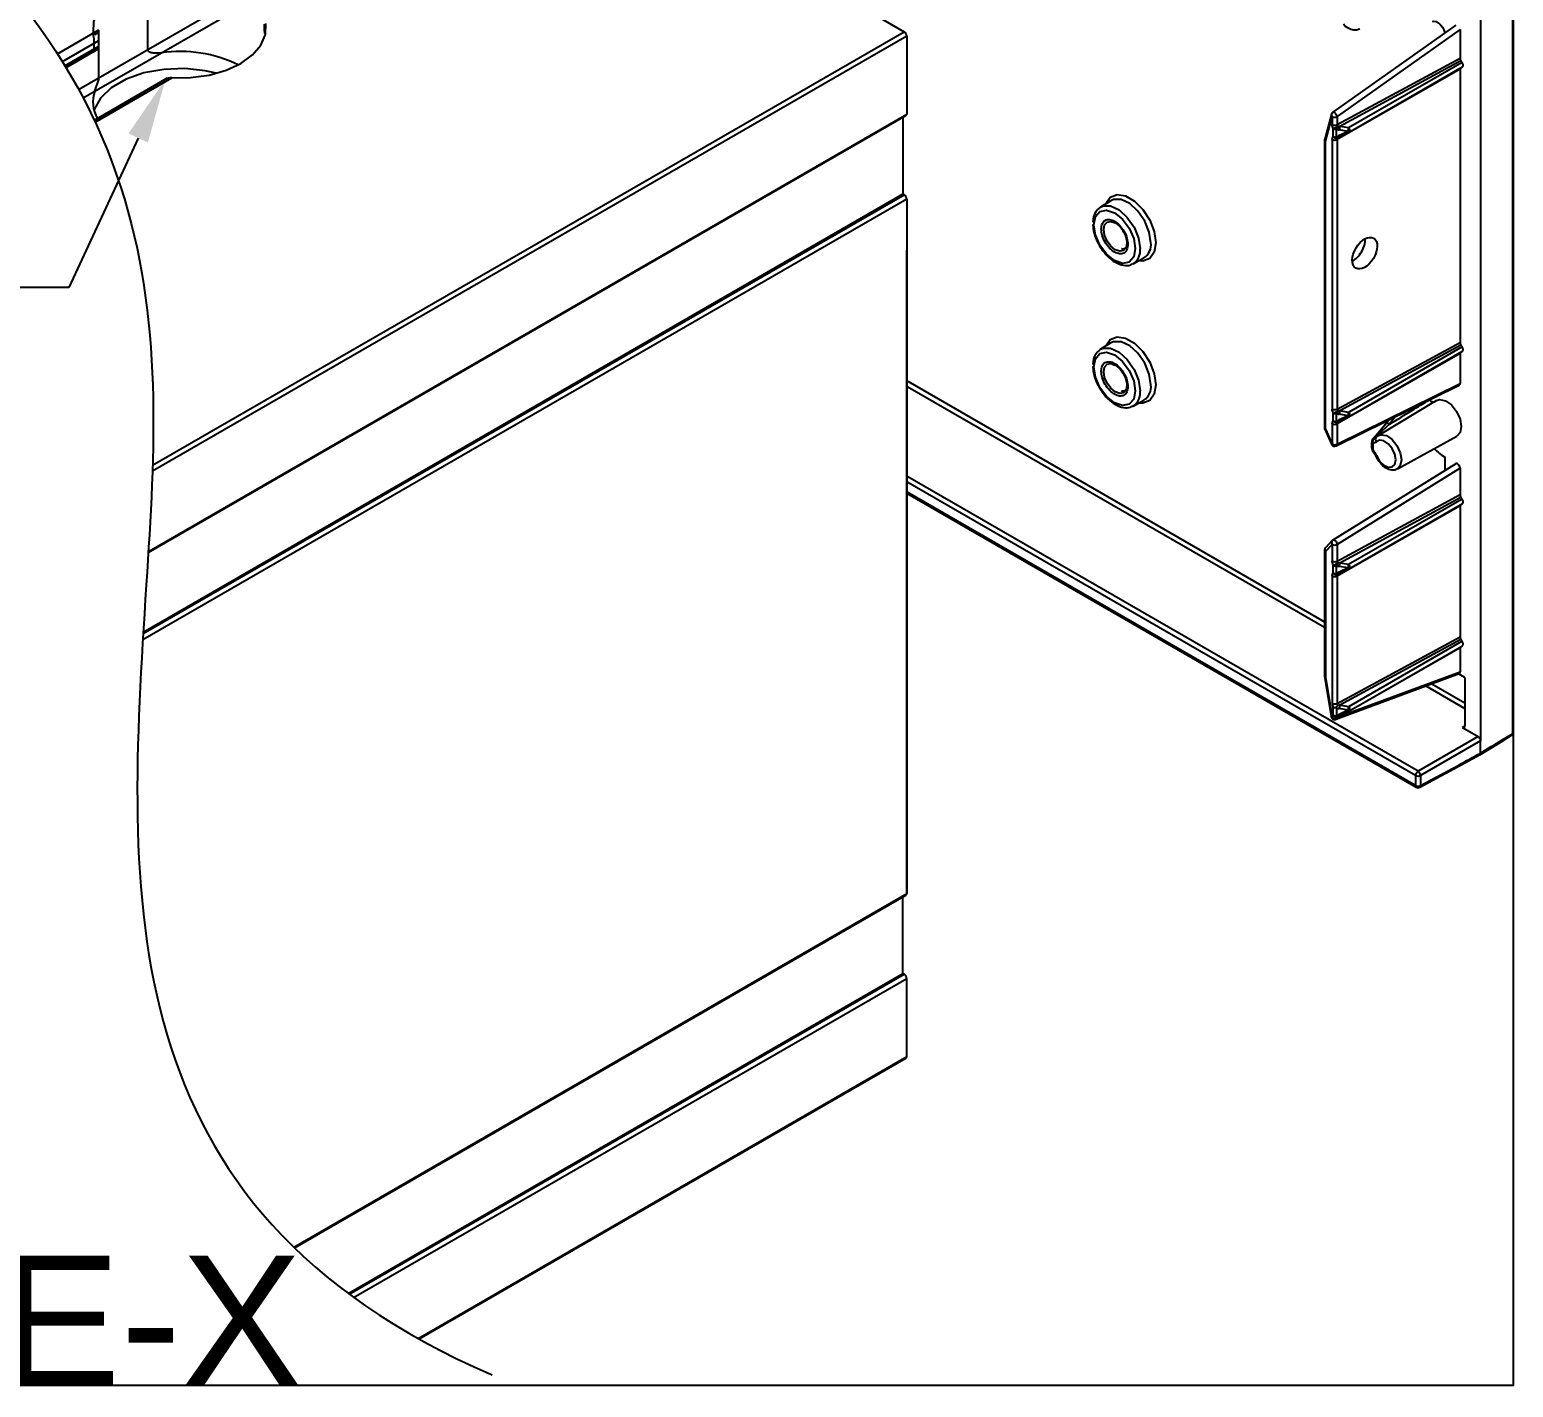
# Model space of a CAD drawing. Extents: x -1.7 to 6.3, y -6.8 to 0.
# Drawn here: x 1.455 to 5.734, y -6.799 to -2.881 of the extents above; entities that cross this region are included whole.
import ezdxf
from ezdxf import colors
from ezdxf.entities.mleader import LeaderData, LeaderLine
from ezdxf.math import Vec2, Vec3

# ---------------------------------------------------------------- set-up
doc = ezdxf.new("R2010")
doc.units = 0
doc.header["$LTSCALE"] = 0.5
doc.header["$MEASUREMENT"] = 0
for name, color, linetype in [('Dimension', 10, 'CONTINUOUS'), ('End Cap', 92, 'CONTINUOUS'), ('FAB DWG', 221, 'CONTINUOUS'), ('Housing', 150, 'CONTINUOUS')]:
    doc.layers.add(name, color=color, linetype=linetype)
doc.layers.add('Text-Unprinted', color=131, linetype='CONTINUOUS', plot=False)
doc.styles.add('LSAD_Standard', font='arial.ttf')
doc.styles.get("Standard").update_dxf_attribs({"font": 'arial.ttf'})

msp = doc.modelspace()

# ---------------------------------------------------------------- linework, layer by layer
at = {"layer": 'Dimension', "transparency": 16777216}
msp.add_open_spline([(0.7507, -2.2126), (1.8908, -2.9442), (1.7832, -4.6131), (1.6755, -6.2821), (2.7887, -6.7624)], degree=3, knots=[0.144615, 0.144615, 0.144615, 0.144615, 1, 2, 2, 2, 2], dxfattribs=at)
at = {"layer": 'End Cap', "linetype": 'Continuous', "lineweight": 25, "transparency": 16777216}
for p, q in [((5.7314, -1.8802), (5.7314, -4.9128)), ((5.7342, -4.9088), (5.7342, -1.8762)), ((5.64, -1.933), (5.64, -4.9332)), ((5.5681, -2.8687), (5.2133, -3.1199)), ((5.5805, -2.8814), (5.226, -3.1323)), ((5.5805, -2.8814), (5.5805, -2.9632)), ((5.226, -3.1554), (5.5805, -2.9632)), ((5.5805, -2.9951), (5.226, -3.1981)), ((5.5832, -2.9713), (5.2338, -3.1608)), ((5.5866, -2.9762), (5.2593, -3.1651)), ((5.26, -3.1779), (5.5873, -2.9889)), ((5.5805, -2.9951), (5.5805, -3.7838)), ((5.5832, -2.9713), (5.5866, -2.9762)), ((5.2094, -3.1255), (5.1901, -3.1975)), ((5.1927, -3.2042), (5.212, -3.1322)), ((5.212, -3.1322), (5.212, -3.1553)), ((5.226, -3.1323), (5.226, -3.1554)), ((5.2593, -3.1651), (5.2338, -3.1608)), ((5.1897, -3.2001), (5.1897, -4.0304)), ((5.1927, -4.0345), (5.1927, -3.2042)), ((5.212, -3.198), (5.212, -3.976)), ((5.2148, -3.1898), (5.2148, -3.1669)), ((5.2245, -3.1913), (5.2245, -3.1684)), ((5.226, -3.1981), (5.226, -3.976)), ((5.2305, -3.1922), (5.2337, -3.1902)), ((5.2576, -3.1748), (5.2321, -3.1704)), ((5.2576, -3.1748), (5.2321, -3.1869)), ((5.2338, -3.1904), (5.2593, -3.1782)), ((4.5734, -3.375), (4.5433, -3.3932)), ((4.5419, -3.3942), (4.5433, -3.3932)), ((4.5863, -3.439), (4.5892, -3.4408)), ((4.6378, -3.557), (4.6687, -3.5401)), ((4.6378, -3.557), (4.6356, -3.5581)), ((4.5419, -3.8045), (4.5433, -3.8035)), ((4.5734, -3.7853), (4.5433, -3.8035)), ((5.226, -3.976), (5.5805, -3.7838)), ((5.5832, -3.792), (5.2338, -3.9814)), ((5.5866, -3.7968), (5.2593, -3.9858)), ((5.5832, -3.792), (5.5866, -3.7968)), ((4.5863, -3.8493), (4.5892, -3.8511)), ((5.5805, -3.8158), (5.226, -4.0187)), ((5.26, -3.9985), (5.5873, -3.8095)), ((5.5805, -3.8158), (5.5805, -3.9022)), ((3.9875, -3.8956), (5.1897, -4.5897)), ((3.9875, -3.9119), (5.1897, -4.6059)), ((5.2235, -4.0824), (5.5782, -3.9069)), ((5.226, -4.0775), (5.5805, -3.9022)), ((4.6378, -3.9673), (4.6356, -3.9684)), ((4.6378, -3.9673), (4.6687, -3.9504)), ((5.5122, -3.9513), (5.3449, -4.0527)), ((5.4921, -3.9496), (5.4921, -3.9495)), ((5.212, -4.0187), (5.212, -4.0775)), ((5.2148, -4.0104), (5.2148, -3.9875)), ((5.2245, -4.0119), (5.2245, -3.989)), ((5.226, -4.0187), (5.226, -4.0775)), ((5.2305, -4.0128), (5.2337, -4.0109)), ((5.2576, -3.9954), (5.2321, -3.9911)), ((5.2576, -3.9954), (5.2321, -4.0076)), ((5.2593, -3.9858), (5.2338, -3.9814)), ((5.2338, -4.011), (5.2593, -3.9988)), ((5.328, -4.0638), (5.3636, -4.0219)), ((5.3771, -4.0197), (5.3347, -4.0584)), ((5.3636, -4.0219), (5.3742, -4.0078)), ((5.3931, -3.9985), (5.3771, -4.0197)), ((5.1906, -4.0345), (5.2099, -4.0775)), ((5.1927, -4.0345), (5.212, -4.0775)), ((5.3406, -4.0562), (5.3457, -4.0522)), ((5.4, -4.1481), (5.5714, -4.054)), ((5.5682, -4.1341), (5.2138, -4.354)), ((5.5805, -4.1468), (5.226, -4.3667)), ((5.5378, -4.1529), (5.5378, -4.1159)), ((5.5805, -4.1468), (5.5805, -4.2229)), ((5.4593, -5.0211), (3.9875, -4.1715)), ((5.4523, -5.0334), (3.9875, -4.1878)), ((5.4523, -5.0626), (3.9875, -4.217)), ((3.9875, -4.2204), (5.4544, -5.0672)), ((5.226, -4.4151), (5.5805, -4.2229)), ((5.5832, -4.2311), (5.2338, -4.4205)), ((5.5866, -4.2359), (5.2593, -4.4249)), ((5.5832, -4.2311), (5.5866, -4.2359)), ((5.5805, -4.2549), (5.226, -4.4578)), ((5.26, -4.4376), (5.5873, -4.2486)), ((5.5805, -4.2549), (5.5805, -4.6333)), ((5.2117, -4.3556), (5.1924, -4.3763)), ((5.1897, -4.3832), (5.1897, -4.7453)), ((5.1927, -4.3873), (5.212, -4.3666)), ((5.1927, -4.3873), (5.1927, -4.7494)), ((5.212, -4.3666), (5.212, -4.4151)), ((5.226, -4.3667), (5.226, -4.4151)), ((5.2148, -4.4495), (5.2148, -4.4266)), ((5.2245, -4.451), (5.2245, -4.4281)), ((5.2305, -4.4519), (5.2337, -4.45)), ((5.2576, -4.4345), (5.2321, -4.4302)), ((5.2576, -4.4345), (5.2321, -4.4467)), ((5.2593, -4.4249), (5.2338, -4.4205)), ((5.2338, -4.4501), (5.2593, -4.4379)), ((5.212, -4.4578), (5.212, -4.8254)), ((5.226, -4.4578), (5.226, -4.8255)), ((5.226, -4.8255), (5.5805, -4.6333)), ((5.5832, -4.6414), (5.2338, -4.8309)), ((5.5866, -4.6462), (5.2593, -4.8352)), ((5.26, -4.8479), (5.5873, -4.659)), ((5.5832, -4.6414), (5.5866, -4.6462)), ((5.5805, -4.6652), (5.2393, -4.8606)), ((5.5805, -4.6652), (5.5805, -4.7347)), ((5.1899, -4.747), (5.2093, -4.8636)), ((5.1927, -4.7494), (5.2121, -4.8661)), ((5.2358, -4.8659), (5.5778, -4.7396)), ((5.2393, -4.8606), (5.5805, -4.7347)), ((5.5946, -4.751), (5.576, -4.7403)), ((5.4823, -4.7749), (5.5946, -4.8397)), ((5.4995, -4.7685), (5.5946, -4.8234)), ((5.5946, -4.751), (5.5946, -4.8906)), ((5.2338, -4.8309), (5.2276, -4.8312)), ((5.2593, -4.8352), (5.2338, -4.8309)), ((5.2148, -4.8598), (5.2148, -4.8369)), ((5.223, -4.8362), (5.2245, -4.8385)), ((5.2235, -4.871), (5.2359, -4.8658)), ((5.2245, -4.8385), (5.2245, -4.8613)), ((5.2305, -4.8622), (5.2337, -4.8603)), ((5.2576, -4.8448), (5.2321, -4.8405)), ((5.2576, -4.8448), (5.2321, -4.857)), ((5.2338, -4.8604), (5.2593, -4.8483)), ((5.2359, -4.8658), (5.2358, -4.8659)), ((5.5875, -4.8947), (5.5946, -4.8903)), ((5.5875, -4.8947), (5.6329, -4.9209)), ((5.6991, -4.9361), (5.7294, -4.9173)), ((5.701, -4.9316), (5.7314, -4.9128)), ((5.6329, -4.9209), (5.4593, -5.0211)), ((5.64, -4.9332), (5.4664, -5.0335)), ((5.6376, -4.9735), (5.6991, -4.9361)), ((5.64, -4.9686), (5.64, -4.9332)), ((5.4664, -5.0626), (5.5769, -5.0032)), ((5.5747, -5.0079), (5.6383, -4.973)), ((5.4523, -5.0334), (5.4523, -5.0626)), ((5.4642, -5.0673), (5.5747, -5.0079)), ((5.4664, -5.0335), (5.4664, -5.0626))]:
    msp.add_line(p, q, dxfattribs=at)
at = {"layer": 'End Cap', "linetype": 'Continuous', "lineweight": 25, "transparency": 16777216, "flags": 128}
for points in [[(5.5007, -2.8578), (5.506, -2.8567), (5.512, -2.858), (5.5184, -2.8616), (5.5246, -2.8671), (5.53, -2.8741), (5.5342, -2.8821), (5.5369, -2.8904), (5.537, -2.8907)], [(5.5873, -2.9889), (5.5877, -2.9886), (5.5886, -2.9875), (5.5892, -2.9861), (5.5893, -2.9843), (5.5892, -2.9823), (5.5886, -2.9803), (5.5877, -2.9782), (5.5866, -2.9762)], [(5.2133, -3.1199), (5.2144, -3.1195), (5.2166, -3.1198), (5.219, -3.1211), (5.2215, -3.1234), (5.2237, -3.1262), (5.2253, -3.1293), (5.226, -3.1323)], [(5.2593, -3.1651), (5.2604, -3.1671), (5.2613, -3.1692), (5.2619, -3.1713), (5.2621, -3.1732), (5.2619, -3.175), (5.2613, -3.1765), (5.2604, -3.1775), (5.26, -3.1779)], [(4.5583, -3.3842), (4.5586, -3.3833), (4.5715, -3.3649), (4.5913, -3.3572), (4.6156, -3.361), (4.6415, -3.3759), (4.6658, -3.4002), (4.6856, -3.4308), (4.6986, -3.4642), (4.7031, -3.4962), (4.6986, -3.523), (4.6856, -3.5414), (4.6658, -3.5492), (4.6532, -3.5486)], [(4.689, -3.4961), (4.6844, -3.4654), (4.6714, -3.4335), (4.6516, -3.4049), (4.6278, -3.3833), (4.6032, -3.3717), (4.581, -3.3716), (4.5734, -3.375)], [(4.5244, -3.4443), (4.529, -3.4205), (4.5419, -3.4056), (4.5613, -3.4019), (4.5842, -3.4098), (4.607, -3.4283), (4.6264, -3.4544), (4.6394, -3.4843), (4.6439, -3.5133)], [(4.5433, -3.3932), (4.5509, -3.3899), (4.5729, -3.39), (4.5973, -3.4015), (4.6209, -3.4229), (4.6406, -3.4513), (4.6535, -3.4829), (4.658, -3.5134)], [(4.6439, -3.5133), (4.6394, -3.5371), (4.6264, -3.552), (4.607, -3.5558), (4.5842, -3.5478), (4.5613, -3.5293), (4.5419, -3.5032), (4.529, -3.4733), (4.5244, -3.4443)], [(4.6197, -3.4969), (4.6172, -3.5102), (4.6099, -3.5186), (4.599, -3.5207), (4.5862, -3.5162), (4.5734, -3.5059), (4.5626, -3.4913), (4.5553, -3.4745), (4.5528, -3.4583), (4.5553, -3.445), (4.5626, -3.4366), (4.5734, -3.4345), (4.5862, -3.439), (4.5863, -3.439)], [(4.5433, -3.8035), (4.5509, -3.8002), (4.5729, -3.8003), (4.5973, -3.8118), (4.6209, -3.8332), (4.6406, -3.8616), (4.6535, -3.8932), (4.658, -3.9237)], [(4.5583, -3.7945), (4.5586, -3.7936), (4.5715, -3.7752), (4.5913, -3.7675), (4.6156, -3.7713), (4.6415, -3.7862), (4.6658, -3.8105), (4.6856, -3.8411), (4.6986, -3.8745), (4.7031, -3.9065), (4.6986, -3.9333), (4.6856, -3.9517), (4.6658, -3.9595), (4.6532, -3.9589)], [(4.689, -3.9064), (4.6844, -3.8757), (4.6714, -3.8438), (4.6516, -3.8152), (4.6278, -3.7936), (4.6032, -3.782), (4.581, -3.782), (4.5734, -3.7853)], [(5.5873, -3.8095), (5.5877, -3.8092), (5.5886, -3.8081), (5.5892, -3.8067), (5.5893, -3.8049), (5.5892, -3.803), (5.5886, -3.8009), (5.5877, -3.7988), (5.5866, -3.7968)], [(4.5244, -3.8546), (4.529, -3.8308), (4.5419, -3.8159), (4.5613, -3.8122), (4.5842, -3.8201), (4.607, -3.8386), (4.6264, -3.8647), (4.6394, -3.8946), (4.6439, -3.9236)], [(4.6197, -3.9072), (4.6172, -3.9205), (4.6099, -3.9289), (4.599, -3.931), (4.5862, -3.9265), (4.5734, -3.9162), (4.5626, -3.9016), (4.5553, -3.8849), (4.5528, -3.8686), (4.5553, -3.8553), (4.5626, -3.8469), (4.5734, -3.8448), (4.5862, -3.8493), (4.5863, -3.8493)], [(4.6439, -3.9236), (4.6394, -3.9474), (4.6264, -3.9623), (4.607, -3.9661), (4.5842, -3.9581), (4.5613, -3.9397), (4.5419, -3.9135), (4.529, -3.8837), (4.5244, -3.8546)], [(5.5122, -3.9513), (5.5217, -3.9483), (5.5383, -3.952), (5.5555, -3.9642), (5.5704, -3.9829), (5.5805, -4.005), (5.5841, -4.0266), (5.5805, -4.0441), (5.5714, -4.054)], [(5.2593, -3.9858), (5.2604, -3.9877), (5.2613, -3.9898), (5.2619, -3.9919), (5.2621, -3.9939), (5.2619, -3.9956), (5.2613, -3.9971), (5.2604, -3.9981), (5.26, -3.9985)], [(5.3771, -4.0197), (5.3748, -4.0185), (5.3725, -4.0177), (5.3703, -4.0174), (5.3683, -4.0175), (5.3665, -4.018), (5.3651, -4.019), (5.3641, -4.0203), (5.3636, -4.0219)], [(5.1927, -4.0345), (5.1917, -4.0347), (5.191, -4.0347), (5.1906, -4.0346), (5.1906, -4.0345)], [(5.3457, -4.0522), (5.3525, -4.0501), (5.368, -4.0528), (5.3843, -4.0639), (5.3986, -4.0814), (5.4083, -4.1022), (5.4117, -4.1227), (5.4083, -4.1392), (5.4005, -4.1478)], [(5.2099, -4.0775), (5.2099, -4.0775), (5.2103, -4.0777), (5.211, -4.0776), (5.212, -4.0775)], [(5.3299, -4.0961), (5.3294, -4.0973), (5.3293, -4.0983), (5.3294, -4.099), (5.3296, -4.0992)], [(5.3393, -4.1104), (5.3486, -4.126), (5.3608, -4.1379), (5.3736, -4.1439), (5.3848, -4.1431), (5.3924, -4.1356), (5.3951, -4.1226), (5.3924, -4.1066), (5.3848, -4.0902), (5.3736, -4.0765), (5.3608, -4.0678), (5.3486, -4.0656), (5.3393, -4.0704)], [(5.3393, -4.1104), (5.3381, -4.1106), (5.3373, -4.1106), (5.3369, -4.1105), (5.3368, -4.1104)], [(5.5873, -4.2486), (5.5877, -4.2483), (5.5886, -4.2472), (5.5892, -4.2458), (5.5893, -4.244), (5.5892, -4.2421), (5.5886, -4.24), (5.5877, -4.2379), (5.5866, -4.2359)], [(5.2138, -4.354), (5.2146, -4.3536), (5.2164, -4.3536), (5.2186, -4.3545), (5.2208, -4.3562), (5.2228, -4.3585), (5.2245, -4.3612), (5.2256, -4.364), (5.226, -4.3667)], [(5.2593, -4.4249), (5.2604, -4.4268), (5.2613, -4.4289), (5.2619, -4.431), (5.2621, -4.433), (5.2619, -4.4347), (5.2613, -4.4362), (5.2604, -4.4373), (5.26, -4.4376)], [(5.5873, -4.659), (5.5877, -4.6586), (5.5886, -4.6576), (5.5892, -4.6561), (5.5893, -4.6543), (5.5892, -4.6524), (5.5886, -4.6503), (5.5877, -4.6482), (5.5866, -4.6462)], [(5.2593, -4.8352), (5.2604, -4.8372), (5.2613, -4.8392), (5.2619, -4.8413), (5.2621, -4.8433), (5.2619, -4.845), (5.2613, -4.8465), (5.2604, -4.8476), (5.26, -4.8479)]]:
    msp.add_lwpolyline(points, dxfattribs=at)
at = {"layer": 'End Cap', "linetype": 'Continuous', "lineweight": 25, "transparency": 16777216}
for centre, radius, start, end in [((5.2191, -3.1281), 0.0101, 125.2969, 165.0011), ((5.216, -3.1268), 0.00676, 169.0939, 233.3225), ((5.2191, -3.1185), 0.0155, 242.6565, 296.7662), ((5.2191, -3.1416), 0.0155, 242.6565, 296.7662), ((5.2105, -3.1616), 0.0233, 337.7408, 1.9215), ((5.236, -3.1659), 0.0233, 337.7408, 1.9215), ((5.1998, -3.2001), 0.0101, 165.0011, 180), ((5.1946, -3.1998), 0.00485, 184.2707, 247.0494), ((5.1968, -3.1988), 0.00689, 169.7358, 232.6806), ((5.2191, -3.1843), 0.0155, 242.6565, 296.7662), ((5.2219, -3.1532), 0.0154, 242.6428, 279.7711), ((5.2219, -3.1761), 0.0154, 242.6428, 279.7711), ((5.3499, -3.1303), 0.1307, 205.6726, 207.2925), ((5.2344, -3.19), 0.000686, 203.7781, 218.8313), ((5.3118, -3.1496), 0.0598, 204.851, 208.5613), ((5.255, -3.1691), 0.0101, 295.595, 299.9973), ((4.6448, -3.5023), 0.0446, 302.324, 8.0376), ((4.6141, -3.5196), 0.0443, 302.324, 8.0376), ((4.6141, -3.9299), 0.0443, 302.324, 8.0376), ((4.6448, -3.9127), 0.0446, 302.324, 8.0376), ((5.2191, -3.9622), 0.0155, 242.6565, 296.7662), ((5.2191, -4.0049), 0.0155, 242.6565, 296.7662), ((5.2219, -3.9738), 0.0154, 242.6428, 279.7711), ((5.2219, -3.9967), 0.0154, 242.6428, 279.7711), ((5.2105, -3.9822), 0.0233, 337.7408, 1.9215), ((5.3499, -3.951), 0.1307, 205.6726, 207.2925), ((5.2344, -4.0106), 0.000686, 203.7781, 218.8313), ((5.236, -3.9865), 0.0233, 337.7408, 1.9215), ((5.3118, -3.9702), 0.0598, 204.851, 208.5613), ((5.255, -3.9898), 0.0101, 295.595, 299.9973), ((5.1998, -4.0304), 0.01, 180, 204.1869), ((5.1947, -4.03), 0.00498, 185.2037, 246.1164), ((5.3383, -4.0691), 0.0119, 135.5917, 164.4835), ((5.343, -4.0695), 0.0138, 126.6726, 199.0018), ((5.3358, -4.0668), 0.00842, 97.3175, 135.0955), ((5.3464, -4.0639), 0.00963, 126.7054, 222.608), ((5.2191, -4.0734), 0.01, 204.1869, 296.3192), ((5.2191, -4.0637), 0.0155, 242.6565, 296.7662), ((5.2208, -4.0779), 0.00524, 301.0557, 3.784), ((5.3346, -4.0677), 0.00784, 167.6205, 233.9447), ((5.3383, -4.0912), 0.0119, 191.873, 222.5531), ((5.3302, -4.0923), 0.00372, 200.5255, 266.0156), ((5.376, -4.085), 0.0474, 166.5431, 193.4569), ((5.635, -3.9647), 0.1798, 224.1565, 237.2842), ((5.2184, -4.361), 0.00851, 141.1988, 221.3329), ((5.2191, -4.3625), 0.0101, 121.8118, 136.9871), ((5.1998, -4.3832), 0.0101, 136.9871, 180), ((5.1947, -4.3827), 0.00498, 185.2037, 246.1164), ((5.1994, -4.3817), 0.00878, 142.6603, 219.8714), ((5.2191, -4.3529), 0.0155, 242.6565, 296.7662), ((5.2191, -4.4013), 0.0155, 242.6565, 296.7662), ((5.2219, -4.4129), 0.0154, 242.6428, 279.7711), ((5.2219, -4.4358), 0.0154, 242.6428, 279.7711), ((5.2105, -4.4213), 0.0233, 337.7408, 1.9215), ((5.3499, -4.3901), 0.1307, 205.6726, 207.2925), ((5.2344, -4.4497), 0.000686, 203.7781, 218.8313), ((5.236, -4.4256), 0.0233, 337.7408, 1.9215), ((5.3118, -4.4093), 0.0598, 204.851, 208.5613), ((5.255, -4.4289), 0.0101, 295.595, 299.9973), ((5.2191, -4.444), 0.0155, 242.6565, 296.7662), ((5.1998, -4.7453), 0.01, 180, 189.4468), ((5.1947, -4.7449), 0.00498, 185.2037, 246.1164), ((5.1933, -4.7459), 0.00358, 197.4738, 260.2342), ((5.2191, -4.8116), 0.0155, 242.6565, 296.7662), ((5.2105, -4.8316), 0.0233, 337.7408, 1.9215), ((5.2192, -4.862), 0.0101, 189.4468, 294.4848), ((5.2127, -4.8626), 0.00358, 197.4738, 260.2342), ((5.2219, -4.8461), 0.0154, 242.6428, 279.7711), ((5.2236, -4.8547), 0.0101, 210.6572, 293.2771), ((5.3499, -4.8004), 0.1307, 205.6726, 207.2925), ((5.2344, -4.86), 0.000686, 203.7781, 218.8313), ((5.2333, -4.8604), 0.00597, 296.4642, 358.3779), ((5.236, -4.836), 0.0233, 337.7408, 1.9215), ((5.3118, -4.8197), 0.0598, 204.851, 208.5613), ((5.255, -4.8392), 0.0101, 295.595, 299.9973), ((5.7241, -4.9088), 0.0101, 301.7291, 0), ((5.7264, -4.9134), 0.00497, 307.033, 6.4015), ((5.7292, -4.9083), 0.00498, 295.3879, 354.638), ((5.6961, -4.9321), 0.00497, 307.0348, 6.4013), ((5.5719, -5.0037), 0.00504, 303.6566, 5.5302), ((5.4678, -5.0341), 0.0155, 123.2297, 177.3477), ((5.4594, -5.0196), 0.0155, 242.6565, 296.7662), ((5.4505, -5.0344), 0.0159, 3.5222, 56.4778), ((5.4594, -5.0488), 0.0155, 242.6565, 296.7662), ((5.4572, -5.0631), 0.00496, 173.763, 234.9248), ((5.4594, -5.0585), 0.0101, 240.0027, 298.2656), ((5.4615, -5.0632), 0.0049, 302.6721, 6.5147)]:
    msp.add_arc(centre, radius, start, end, dxfattribs=at)
for centre, major_axis, ratio, start_param, end_param in [((5.5876, -2.9673), (-0.00503, 0.00871), 0.577247, 0.7853, 1.701715), ((5.5876, -2.9992), (-0.00503, 0.0087), 0.577517, 0.436885, 0.785534), ((5.2725, -3.5072), (0.0244, 0.0437), 0.567218, 3.840847, 5.532175), ((5.5876, -3.7879), (-0.00503, 0.00871), 0.577247, 0.7853, 1.701715), ((5.5876, -3.8199), (-0.00503, 0.0087), 0.577517, 0.436885, 0.785534), ((5.5734, -3.8981), (-0.00502, 0.00872), 0.576824, 3.105219, 3.927965), ((5.5734, -4.1427), (-0.00502, 0.00871), 0.577938, 3.928935, 6.458697), ((5.5876, -4.227), (-0.00503, 0.00871), 0.577247, 0.7853, 1.701715), ((5.5876, -4.259), (-0.00503, 0.0087), 0.577517, 0.436885, 0.785534), ((5.5876, -4.6374), (-0.00503, 0.00871), 0.577247, 0.7853, 1.701715), ((5.5876, -4.6693), (-0.00503, 0.0087), 0.577517, 0.436885, 0.785534), ((5.5734, -4.7306), (-0.00496, 0.00884), 0.575628, 3.049856, 3.939015), ((5.5875, -4.8865), (-0.00503, 0.00871), 0.577206, 2.356428, 3.92692), ((5.6329, -4.9291), (-0.00502, 0.0087), 0.577557, 3.927224, 5.497716), ((5.6402, -0.8704), (2.4446, 4.3837), 0.567218, 3.918447, 3.935936), ((5.6399, -0.8706), (2.576, 4.3078), 0.587369, 3.918493, 3.935981)]:
    msp.add_ellipse(centre, major_axis=major_axis, ratio=ratio, start_param=start_param, end_param=end_param, dxfattribs=at)
msp.add_ellipse((5.3057, -3.5263), major_axis=(0.0257, 0.0429), ratio=0.587369, dxfattribs=at)
for points, knots in [([(5.2441, -2.8649), (5.2447, -2.8657), (5.2497, -2.8721), (5.2613, -2.8789), (5.2758, -2.8827), (5.2867, -2.8817), (5.2905, -2.8783), (5.2912, -2.8777)], [0, 0, 0, 0, 0.051351, 0.393718, 0.691707, 0.946267, 1, 1, 1, 1]), ([(5.2148, -3.1669), (5.2139, -3.1647), (5.2123, -3.1607), (5.2121, -3.157), (5.212, -3.1553)], [0, 0, 0, 0, 0.558435, 1, 1, 1, 1]), ([(5.2148, -3.1669), (5.2158, -3.1666), (5.2177, -3.166), (5.2215, -3.1643), (5.225, -3.1626), (5.2267, -3.1616), (5.2276, -3.1611)], [0, 0, 0, 0, 0.270335, 0.56241, 0.789662, 1, 1, 1, 1]), ([(5.2276, -3.1611), (5.2272, -3.1626), (5.2265, -3.1652), (5.2252, -3.1674), (5.2245, -3.1684)], [0, 0, 0, 0, 0.56, 1, 1, 1, 1]), ([(5.2338, -3.1608), (5.2326, -3.1609), (5.2304, -3.1612), (5.2284, -3.1612), (5.2276, -3.1611)], [0, 0, 0, 0, 0.602078, 1, 1, 1, 1]), ([(5.212, -3.198), (5.2121, -3.1961), (5.2124, -3.1927), (5.2141, -3.1907), (5.2148, -3.1898)], [0, 0, 0, 0, 0.558399, 1, 1, 1, 1]), ([(5.2276, -3.1939), (5.2265, -3.1944), (5.2242, -3.1953), (5.2203, -3.1944), (5.217, -3.1924), (5.2155, -3.1907), (5.2148, -3.1898)], [0, 0, 0, 0, 0.270335, 0.56241, 0.789662, 1, 1, 1, 1]), ([(5.2245, -3.1684), (5.2258, -3.1689), (5.2282, -3.1697), (5.2309, -3.1702), (5.2321, -3.1704)], [0, 0, 0, 0, 0.5259377, 1, 1, 1, 1]), ([(5.2321, -3.1869), (5.2306, -3.1877), (5.2279, -3.189), (5.2255, -3.1906), (5.2245, -3.1913)], [0, 0, 0, 0, 0.593899, 1, 1, 1, 1]), ([(5.2245, -3.1913), (5.2253, -3.1921), (5.2267, -3.1936), (5.2273, -3.1938), (5.2276, -3.1939)], [0, 0, 0, 0, 0.56, 1, 1, 1, 1]), ([(5.2276, -3.1939), (5.2286, -3.1933), (5.2307, -3.192), (5.2328, -3.1909), (5.2338, -3.1903)], [0, 0, 0, 0, 0.517849, 1, 1, 1, 1]), ([(4.5419, -3.3949), (4.5375, -3.3985), (4.5279, -3.4064), (4.5225, -3.4226), (4.5219, -3.4338), (4.5217, -3.4372)], [0, 0, 0, 0, 0.375769, 0.811374, 1, 1, 1, 1]), ([(4.5217, -3.4431), (4.5219, -3.447), (4.5225, -3.4598), (4.5296, -3.4832), (4.5388, -3.5041), (4.5459, -3.5128), (4.5466, -3.5136)], [0, 0, 0, 0, 0.167097, 0.563559, 0.959799, 1, 1, 1, 1]), ([(4.5457, -3.4566), (4.5462, -3.4512), (4.5474, -3.4402), (4.5563, -3.4304), (4.5691, -3.428), (4.5842, -3.4333), (4.5992, -3.4453), (4.612, -3.4626), (4.6209, -3.4827), (4.6221, -3.495), (4.6226, -3.501)], [0, 0, 0, 0, 0.122708, 0.249995, 0.377359, 0.499991, 0.622604, 0.749986, 0.877217, 1, 1, 1, 1]), ([(4.6226, -3.501), (4.6221, -3.5064), (4.6209, -3.5174), (4.612, -3.5272), (4.5992, -3.5296), (4.5842, -3.5243), (4.5691, -3.5123), (4.5563, -3.495), (4.5474, -3.4749), (4.5462, -3.4626), (4.5457, -3.4566)], [0, 0, 0, 0, 0.1227078, 0.2499954, 0.3773589, 0.4999912, 0.6226044, 0.7499861, 0.8772165, 1, 1, 1, 1]), ([(4.589, -3.4409), (4.5922, -3.4433), (4.599, -3.4485), (4.6088, -3.4613), (4.6161, -3.4763), (4.6197, -3.4894), (4.6194, -3.4953), (4.6192, -3.4972)], [0, 0, 0, 0, 0.194627, 0.422269, 0.655178, 0.887416, 1, 1, 1, 1]), ([(4.6171, -3.5085), (4.6168, -3.5092), (4.6156, -3.5127), (4.6122, -3.5136), (4.6081, -3.5153), (4.6041, -3.5136), (4.6038, -3.5135)], [0, 0, 0, 0, 0.108023, 0.526856, 0.961863, 1, 1, 1, 1]), ([(4.5466, -3.5136), (4.5522, -3.5211), (4.564, -3.5371), (4.5865, -3.5541), (4.6091, -3.5622), (4.6265, -3.5631), (4.6332, -3.5584), (4.6347, -3.5574)], [0, 0, 0, 0, 0.2211494, 0.4690981, 0.7207869, 0.9404205, 1, 1, 1, 1]), ([(4.5419, -3.8052), (4.5375, -3.8089), (4.5279, -3.8167), (4.5225, -3.8329), (4.5219, -3.8442), (4.5217, -3.8476)], [0, 0, 0, 0, 0.375769, 0.8113738, 1, 1, 1, 1]), ([(4.5457, -3.8669), (4.5462, -3.8615), (4.5474, -3.8506), (4.5563, -3.8408), (4.5691, -3.8383), (4.5842, -3.8436), (4.5992, -3.8556), (4.612, -3.8729), (4.6209, -3.893), (4.6221, -3.9053), (4.6226, -3.9113)], [0, 0, 0, 0, 0.122708, 0.249995, 0.377359, 0.499991, 0.622604, 0.749986, 0.877217, 1, 1, 1, 1]), ([(4.5217, -3.8535), (4.5219, -3.8573), (4.5225, -3.8702), (4.5296, -3.8935), (4.5388, -3.9144), (4.5459, -3.9231), (4.5466, -3.9239)], [0, 0, 0, 0, 0.167097, 0.563559, 0.959799, 1, 1, 1, 1]), ([(4.6226, -3.9113), (4.6221, -3.9167), (4.6209, -3.9277), (4.612, -3.9375), (4.5992, -3.9399), (4.5842, -3.9347), (4.5691, -3.9226), (4.5563, -3.9053), (4.5474, -3.8852), (4.5462, -3.8729), (4.5457, -3.8669)], [0, 0, 0, 0, 0.122708, 0.249995, 0.377359, 0.499991, 0.622604, 0.749986, 0.877217, 1, 1, 1, 1]), ([(4.589, -3.8513), (4.5922, -3.8536), (4.599, -3.8588), (4.6088, -3.8716), (4.6161, -3.8866), (4.6197, -3.8997), (4.6194, -3.9056), (4.6192, -3.9075)], [0, 0, 0, 0, 0.194627, 0.422269, 0.655178, 0.887416, 1, 1, 1, 1]), ([(4.5466, -3.9239), (4.5522, -3.9314), (4.564, -3.9474), (4.5865, -3.9644), (4.6091, -3.9725), (4.6265, -3.9734), (4.6332, -3.9687), (4.6347, -3.9677)], [0, 0, 0, 0, 0.221149, 0.469098, 0.720787, 0.940421, 1, 1, 1, 1]), ([(4.6171, -3.9188), (4.6168, -3.9195), (4.6156, -3.923), (4.6122, -3.9239), (4.6081, -3.9257), (4.6041, -3.9239), (4.6038, -3.9238)], [0, 0, 0, 0, 0.108023, 0.526856, 0.961863, 1, 1, 1, 1]), ([(5.2148, -3.9875), (5.2139, -3.9853), (5.2123, -3.9813), (5.2121, -3.9776), (5.212, -3.976)], [0, 0, 0, 0, 0.558435, 1, 1, 1, 1]), ([(5.3771, -4.0197), (5.3986, -4.0066), (5.4369, -3.9832), (5.4753, -3.9599), (5.4921, -3.9496)], [0, 0, 0, 0, 0.56, 1, 1, 1, 1]), ([(5.4921, -3.9496), (5.4936, -3.951), (5.4966, -3.9537), (5.5012, -3.9558), (5.5055, -3.9561), (5.5076, -3.9547), (5.5087, -3.954)], [0, 0, 0, 0, 0.249929, 0.499854, 0.749774, 1, 1, 1, 1]), ([(5.212, -4.0187), (5.2121, -4.0168), (5.2124, -4.0133), (5.2141, -4.0113), (5.2148, -4.0104)], [0, 0, 0, 0, 0.558399, 1, 1, 1, 1]), ([(5.2148, -3.9875), (5.2158, -3.9872), (5.2177, -3.9866), (5.2215, -3.9849), (5.225, -3.9832), (5.2267, -3.9822), (5.2276, -3.9818)], [0, 0, 0, 0, 0.270335, 0.56241, 0.789662, 1, 1, 1, 1]), ([(5.2276, -4.0146), (5.2265, -4.015), (5.2242, -4.0159), (5.2203, -4.015), (5.217, -4.0131), (5.2155, -4.0113), (5.2148, -4.0104)], [0, 0, 0, 0, 0.270335, 0.56241, 0.789662, 1, 1, 1, 1]), ([(5.2276, -3.9818), (5.2272, -3.9832), (5.2265, -3.9858), (5.2252, -3.9881), (5.2245, -3.989)], [0, 0, 0, 0, 0.56, 1, 1, 1, 1]), ([(5.2245, -3.989), (5.2258, -3.9895), (5.2282, -3.9903), (5.2309, -3.9908), (5.2321, -3.9911)], [0, 0, 0, 0, 0.525938, 1, 1, 1, 1]), ([(5.2321, -4.0076), (5.2306, -4.0083), (5.2279, -4.0097), (5.2255, -4.0113), (5.2245, -4.0119)], [0, 0, 0, 0, 0.593899, 1, 1, 1, 1]), ([(5.2245, -4.0119), (5.2253, -4.0127), (5.2267, -4.0142), (5.2273, -4.0145), (5.2276, -4.0146)], [0, 0, 0, 0, 0.56, 1, 1, 1, 1]), ([(5.2338, -3.9814), (5.2326, -3.9816), (5.2304, -3.9818), (5.2284, -3.9818), (5.2276, -3.9818)], [0, 0, 0, 0, 0.602078, 1, 1, 1, 1]), ([(5.2276, -4.0146), (5.2286, -4.0139), (5.2307, -4.0126), (5.2328, -4.0115), (5.2338, -4.011)], [0, 0, 0, 0, 0.517849, 1, 1, 1, 1]), ([(5.3347, -4.0584), (5.3359, -4.0584), (5.3382, -4.0583), (5.3399, -4.0569), (5.3406, -4.0562)], [0, 0, 0, 0, 0.514229, 1, 1, 1, 1]), ([(5.3269, -4.066), (5.3261, -4.0697), (5.3243, -4.0784), (5.3259, -4.0881), (5.3267, -4.0936)], [0, 0, 0, 0, 0.435871, 1, 1, 1, 1]), ([(5.3296, -4.0992), (5.331, -4.1009), (5.3338, -4.1043), (5.3358, -4.1084), (5.3369, -4.1104)], [0, 0, 0, 0, 0.498484, 1, 1, 1, 1]), ([(5.3393, -4.0704), (5.3378, -4.0717), (5.3352, -4.0739), (5.3316, -4.074), (5.3299, -4.074)], [0, 0, 0, 0, 0.560129, 1, 1, 1, 1]), ([(5.3299, -4.0961), (5.332, -4.0985), (5.3356, -4.1029), (5.3382, -4.1081), (5.3393, -4.1104)], [0, 0, 0, 0, 0.5591514, 1, 1, 1, 1]), ([(5.3368, -4.1104), (5.3387, -4.1142), (5.3423, -4.1219), (5.3479, -4.1281), (5.3507, -4.1312)], [0, 0, 0, 0, 0.491061, 1, 1, 1, 1]), ([(5.3507, -4.1312), (5.3523, -4.1332), (5.3581, -4.1408), (5.3706, -4.1487), (5.3852, -4.1522), (5.396, -4.1512), (5.3998, -4.1478), (5.4004, -4.1473)], [0, 0, 0, 0, 0.113674, 0.434844, 0.713581, 0.951973, 1, 1, 1, 1]), ([(5.2148, -4.4266), (5.2139, -4.4244), (5.2123, -4.4204), (5.2121, -4.4167), (5.212, -4.4151)], [0, 0, 0, 0, 0.558435, 1, 1, 1, 1]), ([(5.212, -4.4578), (5.2121, -4.4559), (5.2124, -4.4524), (5.2141, -4.4504), (5.2148, -4.4495)], [0, 0, 0, 0, 0.558399, 1, 1, 1, 1]), ([(5.2148, -4.4266), (5.2158, -4.4263), (5.2177, -4.4257), (5.2215, -4.424), (5.225, -4.4223), (5.2267, -4.4213), (5.2276, -4.4209)], [0, 0, 0, 0, 0.2703354, 0.5624102, 0.7896624, 1, 1, 1, 1]), ([(5.2276, -4.4537), (5.2265, -4.4541), (5.2242, -4.455), (5.2203, -4.4541), (5.217, -4.4522), (5.2155, -4.4504), (5.2148, -4.4495)], [0, 0, 0, 0, 0.2703354, 0.5624102, 0.7896624, 1, 1, 1, 1]), ([(5.2276, -4.4209), (5.2272, -4.4223), (5.2265, -4.4249), (5.2252, -4.4272), (5.2245, -4.4281)], [0, 0, 0, 0, 0.56, 1, 1, 1, 1]), ([(5.2245, -4.4281), (5.2258, -4.4286), (5.2282, -4.4294), (5.2309, -4.4299), (5.2321, -4.4302)], [0, 0, 0, 0, 0.525938, 1, 1, 1, 1]), ([(5.2321, -4.4467), (5.2306, -4.4474), (5.2279, -4.4488), (5.2255, -4.4504), (5.2245, -4.451)], [0, 0, 0, 0, 0.593899, 1, 1, 1, 1]), ([(5.2338, -4.4205), (5.2326, -4.4207), (5.2304, -4.4209), (5.2284, -4.4209), (5.2276, -4.4209)], [0, 0, 0, 0, 0.602078, 1, 1, 1, 1]), ([(5.2245, -4.451), (5.2253, -4.4519), (5.2267, -4.4533), (5.2273, -4.4536), (5.2276, -4.4537)], [0, 0, 0, 0, 0.56, 1, 1, 1, 1]), ([(5.2276, -4.4537), (5.2286, -4.453), (5.2307, -4.4517), (5.2328, -4.4506), (5.2338, -4.4501)], [0, 0, 0, 0, 0.5178492, 1, 1, 1, 1]), ([(5.212, -4.8254), (5.2121, -4.8275), (5.2124, -4.8312), (5.2141, -4.8352), (5.2148, -4.8369)], [0, 0, 0, 0, 0.560176, 1, 1, 1, 1]), ([(5.223, -4.8362), (5.2238, -4.8355), (5.2249, -4.8344), (5.2264, -4.8327), (5.2271, -4.8318), (5.2276, -4.8312)], [0, 0, 0, 0, 0.423049, 0.639487, 1, 1, 1, 1]), ([(5.2148, -4.8598), (5.2141, -4.8608), (5.2127, -4.8624), (5.2123, -4.865), (5.2121, -4.8661)], [0, 0, 0, 0, 0.559639, 1, 1, 1, 1]), ([(5.2121, -4.8661), (5.2132, -4.8667), (5.2155, -4.8681), (5.2197, -4.8687), (5.2235, -4.8683), (5.2253, -4.8675), (5.2261, -4.8671)], [0, 0, 0, 0, 0.270459, 0.562378, 0.789539, 1, 1, 1, 1]), ([(5.2261, -4.8671), (5.2259, -4.8678), (5.2255, -4.8693), (5.2245, -4.8707), (5.2235, -4.8709), (5.2233, -4.871)], [0, 0, 0, 0, 0.3821935, 0.8429677, 1, 1, 1, 1]), ([(5.2245, -4.8385), (5.2258, -4.8389), (5.2282, -4.8398), (5.2309, -4.8402), (5.2321, -4.8405)], [0, 0, 0, 0, 0.525839, 1, 1, 1, 1]), ([(5.2321, -4.857), (5.2306, -4.8578), (5.2279, -4.8591), (5.2255, -4.8607), (5.2245, -4.8613)], [0, 0, 0, 0, 0.593899, 1, 1, 1, 1]), ([(5.2245, -4.8613), (5.2253, -4.8622), (5.2267, -4.8636), (5.2273, -4.8639), (5.2276, -4.864)], [0, 0, 0, 0, 0.56, 1, 1, 1, 1]), ([(5.2393, -4.8606), (5.2371, -4.8616), (5.2327, -4.8638), (5.2283, -4.866), (5.2261, -4.8671)], [0, 0, 0, 0, 0.491787, 1, 1, 1, 1]), ([(5.2276, -4.864), (5.2286, -4.8633), (5.2307, -4.862), (5.2328, -4.8609), (5.2338, -4.8604)], [0, 0, 0, 0, 0.517849, 1, 1, 1, 1]), ([(5.6379, -4.9732), (5.6381, -4.9731), (5.639, -4.9727), (5.6398, -4.9712), (5.64, -4.9694), (5.64, -4.9686)], [0, 0, 0, 0, 0.146814, 0.628655, 1, 1, 1, 1])]:
    msp.add_open_spline(points, degree=3, knots=knots, dxfattribs=at)
for points in [[(5.2276, -3.1611), (5.2271, -3.1602), (5.2263, -3.1582), (5.2261, -3.1563), (5.226, -3.1554)], [(5.226, -3.1981), (5.2261, -3.1973), (5.2263, -3.1955), (5.2271, -3.1945), (5.2276, -3.1939)], [(5.2276, -3.9818), (5.2271, -3.9808), (5.2263, -3.9788), (5.2261, -3.977), (5.226, -3.976)], [(5.226, -4.0187), (5.2261, -4.0179), (5.2263, -4.0161), (5.2271, -4.0151), (5.2276, -4.0146)], [(5.2276, -4.4209), (5.2271, -4.4199), (5.2263, -4.4179), (5.2261, -4.4161), (5.226, -4.4151)], [(5.226, -4.4578), (5.2261, -4.457), (5.2263, -4.4552), (5.2271, -4.4542), (5.2276, -4.4537)], [(5.2276, -4.8312), (5.2271, -4.8302), (5.2263, -4.8282), (5.2261, -4.8264), (5.226, -4.8255)], [(5.2148, -4.8369), (5.2154, -4.837), (5.2165, -4.8372), (5.2186, -4.8371), (5.2208, -4.8368), (5.2223, -4.8364), (5.223, -4.8362)], [(5.2261, -4.8671), (5.2263, -4.8665), (5.2265, -4.8652), (5.2272, -4.8644), (5.2276, -4.864)]]:
    msp.add_open_spline(points, degree=3, dxfattribs=at)
at = {"layer": 'Housing', "linetype": 'Continuous', "transparency": 16777216}
for p, q in [((3.0373, -2.3444), (3.9775, -2.8872)), ((3.9846, -2.8995), (3.9846, -3.1248)), ((3.974, -3.1342), (3.974, -3.3555)), ((3.9775, -3.1289), (3.9775, -3.1289)), ((3.974, -3.3555), (3.9775, -3.3576)), ((3.9846, -3.3698), (3.9846, -5.374))]:
    msp.add_line(p, q, dxfattribs=at)
at = {"layer": 'Housing', "linetype": 'Continuous', "lineweight": 25, "transparency": 16777216}
for p, q in [((1.5963, -3.0536), (2.7615, -2.3812)), ((1.6097, -3.0785), (2.7757, -2.4057)), ((1.7947, -2.8079), (1.7947, -2.9386)), ((2.1329, -2.8822), (2.1329, -2.8658)), ((1.5353, -2.9508), (1.6504, -2.8845)), ((1.6428, -2.8956), (1.6551, -2.8885)), ((1.6551, -3.0192), (1.6551, -2.8885)), ((1.8093, -4.1546), (3.9846, -2.8995)), ((1.8098, -4.138), (3.9775, -2.8872)), ((1.5498, -2.9737), (1.6551, -2.9129)), ((1.5572, -2.9857), (1.6551, -2.9292)), ((1.5601, -2.9906), (1.6551, -2.9357)), ((1.6418, -2.9365), (1.6418, -2.9202)), ((1.8523, -3.0216), (1.6418, -3.1431)), ((1.6442, -3.1482), (1.8657, -3.0204)), ((1.7975, -4.3902), (3.9825, -3.1293)), ((1.7977, -4.3867), (3.9846, -3.1248)), ((1.7816, -4.6409), (3.9846, -3.3698)), ((1.7826, -4.624), (3.9775, -3.3576)), ((1.7829, -4.6198), (3.974, -3.3555)), ((3.9846, -5.374), (3.9846, -3.5176)), ((2.2167, -6.394), (3.9846, -5.374)), ((2.2189, -6.3962), (3.9825, -5.3786)), ((3.974, -5.6047), (3.974, -5.3835)), ((2.3741, -6.5278), (3.974, -5.6047)), ((3.9775, -5.6067), (3.974, -5.6047)), ((2.3772, -6.5301), (3.9775, -5.6067)), ((2.3897, -6.5392), (3.9846, -5.619)), ((3.9846, -5.8443), (3.9846, -5.619)), ((2.5753, -6.6575), (3.9846, -5.8443)), ((2.5783, -6.6591), (3.9825, -5.8489))]:
    msp.add_line(p, q, dxfattribs=at)
at = {"layer": 'Housing', "linetype": 'Continuous', "lineweight": 25, "transparency": 16777216, "flags": 128}
for points in [[(1.9096, -2.7329), (1.8551, -2.7336), (1.8021, -2.741), (1.7531, -2.7549), (1.7106, -2.7746), (1.6764, -2.7992), (1.6523, -2.8274), (1.6394, -2.8581), (1.6383, -2.8895)], [(1.8651, -3.0204), (1.9196, -3.0198), (1.9726, -3.0123), (2.0216, -2.9984), (2.0641, -2.9787), (2.0983, -2.9542), (2.1224, -2.9259), (2.1353, -2.8953), (2.1364, -2.8638)], [(1.9936, -3.0073), (1.9617, -3.0002), (1.9024, -2.9939), (1.8423, -2.996), (1.7847, -3.0064), (1.7332, -3.0244), (1.6906, -3.049), (1.6594, -3.0787), (1.6414, -3.112), (1.641, -3.1135)]]:
    msp.add_lwpolyline(points, dxfattribs=at)
at = {"layer": 'Housing', "linetype": 'Continuous', "transparency": 16777216}
for centre, radius, start, end in [((3.9692, -2.9002), 0.0154, 2.6055, 57.3945), ((3.9803, -3.1255), 0.00437, 299.9869, 9.214), ((3.9692, -3.3705), 0.0154, 2.6055, 57.3945)]:
    msp.add_arc(centre, radius, start, end, dxfattribs=at)
at = {"layer": 'Housing', "linetype": 'Continuous', "lineweight": 25, "transparency": 16777216}
for centre, radius, start, end in [((1.8886, -3.3286), 0.3845, 64.0648, 97.9613), ((1.7269, -3.089), 0.0893, 160.3241, 212.4482), ((3.9797, -5.3745), 0.00493, 305.0133, 6.2988), ((3.9692, -5.6197), 0.0154, 2.6055, 57.3945), ((3.9797, -5.8449), 0.00493, 305.0133, 6.2988)]:
    msp.add_arc(centre, radius, start, end, dxfattribs=at)
for points, knots in [([(1.6418, -2.9202), (1.6418, -2.9177), (1.6417, -2.9149), (1.6411, -2.909), (1.6408, -2.906), (1.6396, -2.8976), (1.6389, -2.893), (1.6383, -2.8895)], [0, 0, 0, 0, 0.25, 0.25, 0.5, 0.5, 1, 1, 1, 1]), ([(1.6551, -2.8885), (1.6551, -2.8868), (1.6548, -2.8856), (1.6539, -2.8843), (1.6533, -2.884), (1.6515, -2.8838), (1.6503, -2.8844), (1.6479, -2.8864), (1.6468, -2.8878), (1.6447, -2.8913), (1.6437, -2.8933), (1.6428, -2.8956)], [0, 0, 0, 0, 0.125, 0.125, 0.25, 0.25, 0.5, 0.5, 0.75, 0.75, 1, 1, 1, 1]), ([(2.1335, -2.8925), (2.1335, -2.8922), (2.1332, -2.8897), (2.1329, -2.886), (2.1329, -2.8831), (2.1329, -2.8822)], [0, 0, 0, 0, 0.067293, 0.694404, 1, 1, 1, 1]), ([(1.6406, -2.9439), (1.6408, -2.9436), (1.6413, -2.9431), (1.6418, -2.94), (1.6418, -2.9374), (1.6418, -2.9365)], [0, 0, 0, 0, 0.375189, 0.795284, 1, 1, 1, 1]), ([(1.7947, -2.9386), (1.7947, -2.9403), (1.7956, -2.9418), (1.7979, -2.944), (1.7994, -2.9448), (1.8043, -2.9468), (1.8079, -2.9475), (1.8154, -2.9484), (1.8193, -2.9486), (1.8272, -2.9486), (1.8312, -2.9483), (1.8353, -2.9478)], [0, 0, 0, 0, 0.125, 0.125, 0.25, 0.25, 0.5, 0.5, 0.75, 0.75, 1, 1, 1, 1]), ([(1.6428, -3.0589), (1.6437, -3.0566), (1.6447, -3.0539), (1.6468, -3.0482), (1.6479, -3.0451), (1.6503, -3.0384), (1.6516, -3.0349), (1.6533, -3.0292), (1.6539, -3.0271), (1.6548, -3.023), (1.6551, -3.0209), (1.6551, -3.0192)], [0, 0, 0, 0, 0.25, 0.25, 0.5, 0.5, 0.75, 0.75, 0.875, 0.875, 1, 1, 1, 1]), ([(1.8651, -3.0204), (1.8617, -3.0205), (1.8557, -3.0206), (1.8496, -3.0223), (1.8475, -3.0238), (1.8474, -3.024)], [0, 0, 0, 0, 0.5303636, 0.9635207, 1, 1, 1, 1])]:
    msp.add_open_spline(points, degree=3, knots=knots, dxfattribs=at)
at = {"layer": 'Text-Unprinted', "transparency": 16777216}
msp.add_lwpolyline([(0, 0), (5.7342, 0), (5.7342, -6.7935), (0, -6.7935)], close=True, dxfattribs=at)

# ---------------------------------------------------------------- texts
at = {"layer": 'Text-Unprinted', "ltscale": 0.5, "transparency": 16777216, "style": 'LSAD_Standard'}
msp.add_attdef('SCALE-X', (0, -6.7935), 'XEffectiveScaleFactor', height=0.375, dxfattribs=at)

# ---------------------------------------------------------------- leaders
at = {"layer": 'FAB DWG', "transparency": 16777216}
ml = msp.add_multileader_mtext('Standard', dxfattribs=at)
ml.set_content('\\A1;%%C{\\H0.7x;\\S1/2;}" HOLE', color=256)
ml.set_leader_properties()
ml.build(insert=Vec2(0, 0))
ml.multileader.update_dxf_attribs({"dogleg_length": 0.2339, "arrow_head_size": 0.1875})
ctx = ml.context
ctx.base_point, ctx.char_height, ctx.arrow_head_size, ctx.landing_gap_size, ctx.plane_origin = Vec3(0.0004, -3.625), 0.1875, 0.1875, 0.09, Vec3(1.0959, -2.6385)
ctx.text_align_type = 2
notes = []
notes.append((ctx, [(1, (1, 1, 0), (1.5681, -3.625), (-1, 0), 0.2339, [(0, [(1.8474, -3.024)], 0, [])])]))
ctx.mtext.insert, ctx.mtext.width, ctx.mtext.defined_height, ctx.mtext.alignment, ctx.mtext.flow_direction = Vec3(1.2442, -3.5274), 2.943061, 0.426, 3, 5
for ctx, leaders in notes:
    for number, flags, end, landing, length, lines in leaders:
        leader = LeaderData()
        leader.index, (leader.has_last_leader_line, leader.has_dogleg_vector, leader.attachment_direction) = number, flags
        leader.last_leader_point, leader.dogleg_vector, leader.dogleg_length = Vec3(end), Vec3(landing), length
        for number, points, colour, breaks in lines:
            line = LeaderLine()
            line.index, line.vertices, line.color, line.breaks = number, Vec3.list(points), colors.encode_raw_color(colour), breaks
            leader.lines.append(line)
        ctx.leaders.append(leader)

doc.saveas('drawing.dxf')
